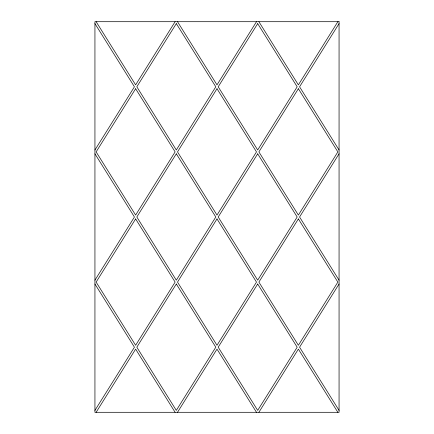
<?xml version="1.0" encoding="UTF-8"?>
<svg xmlns="http://www.w3.org/2000/svg" width="434" height="434" viewBox="0 0 434 434"><rect width="100%" height="100%" fill="white"/><g stroke="black" fill="none" stroke-linecap="round" stroke-linejoin="round"><path stroke-width="0.65" d="M94.938 149.98L134.426 86.8L94.938 23.62M175.114 21.7L135.625 84.88L96.136 21.7M94.938 280.18L134.426 217L94.938 153.82M256.489 21.7L217 84.88L177.511 21.7M94.938 410.38L134.426 347.2L94.938 284.02M337.864 21.7L298.375 84.88L258.886 21.7M96.136 412.3L135.625 349.12L175.114 412.3M339.062 23.62L299.574 86.8L339.062 149.98M177.511 412.3L217 349.12L256.489 412.3M339.062 153.82L299.574 217L339.062 280.18M258.886 412.3L298.375 349.12L337.864 412.3M339.062 284.02L299.574 347.2L339.062 410.38M135.625 88.72L96.136 151.9L135.625 215.08L175.114 151.9L135.625 88.72M176.312 23.62L136.824 86.8L176.312 149.98L215.801 86.8L176.312 23.62M135.625 218.92L96.136 282.1L135.625 345.28L175.114 282.1L135.625 218.92M176.312 153.82L136.824 217L176.312 280.18L215.801 217L176.312 153.82M217 88.72L177.511 151.9L217 215.08L256.489 151.9L217 88.72M257.688 23.62L218.199 86.8L257.688 149.98L297.176 86.8L257.688 23.62M176.312 284.02L136.824 347.2L176.312 410.38L215.801 347.2L176.312 284.02M217 218.92L177.511 282.1L217 345.28L256.489 282.1L217 218.92M257.688 153.82L218.199 217L257.688 280.18L297.176 217L257.688 153.82M298.375 88.72L258.886 151.9L298.375 215.08L337.864 151.9L298.375 88.72M257.688 284.02L218.199 347.2L257.688 410.38L297.176 347.2L257.688 284.02M298.375 218.92L258.886 282.1L298.375 345.28L337.864 282.1L298.375 218.92M339.062 21.7L94.938 21.7L94.938 412.3L339.062 412.3L339.062 21.7"/></g></svg>
